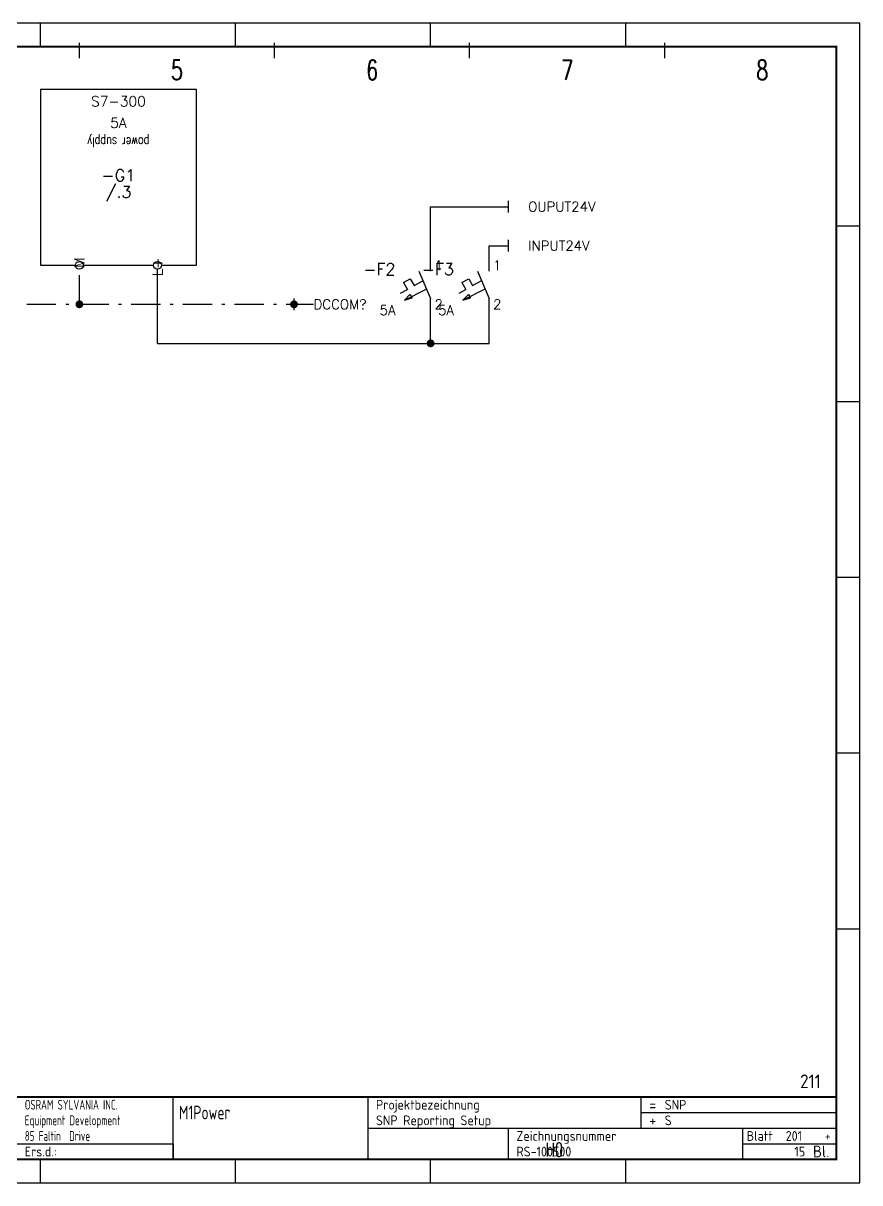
# Model space of a CAD drawing. Extents: x 0 to 420, y 0 to 297.
# Drawn here: x 205.6 to 420, y 0 to 297 of the extents above; entities that cross this region are included whole.
import ezdxf
from ezdxf.enums import TextEntityAlignment as Align

# ---------------------------------------------------------------- set-up
doc = ezdxf.new("R2010")
doc.units = 0
doc.header["$LTSCALE"] = 25
doc.linetypes.add('CENTER', pattern=[0.53, 0.3, -0.1, 0.03, -0.1])
doc.layers.get('0').update_dxf_attribs({"linetype": 'CONTINUOUS'})
for name, color, linetype in [('ECS_LEV_LINE', 7, 'CONTINUOUS'), ('ECS_LEV_LINE_PE', 3, 'CENTER'), ('ECS_LEV_PG_FRAME', 7, 'CONTINUOUS'), ('ECS_LEV_PG_LADDER', 7, 'CONTINUOUS'), ('ECS_LEV_PH_DATA', 7, 'CONTINUOUS'), ('ECS_LEV_PH_LOGO', 7, 'CONTINUOUS'), ('ECS_LEV_SYM', 7, 'CONTINUOUS'), ('ECS_LEV_SYM_CPOINT', 7, 'CONTINUOUS'), ('ECS_LEV_SYM_DEVID', 7, 'CONTINUOUS'), ('ECS_LEV_SYM_GEO_SCM', 7, 'CONTINUOUS'), ('ECS_LEV_SYM_PCR', 7, 'CONTINUOUS'), ('ECS_LEV_SYM_TEXT', 7, 'CONTINUOUS'), ('ECS_LEV_SYMCR', 7, 'CONTINUOUS'), ('ECS_LXV_TEXT', 7, 'CONTINUOUS')]:
    doc.layers.add(name, color=color, linetype=linetype)
doc.styles.add('ISOCP', font='ISOCP.SHX', dxfattribs={"oblique": 0.017453, "height": 1})
doc.styles.add('ROMANS', font='ROMANS.SHX', dxfattribs={"oblique": 0.017453})
doc.styles.get("Standard").update_dxf_attribs({"font": 'romans.shx'})
doc.styles.add('TXT', font='TXT.SHX', dxfattribs={"width": 0.725, "height": 3})

# ---------------------------------------------------------------- blocks, each defined once
blk = doc.blocks.new('SIEC_LABS10')
at = {"layer": 'ECS_LEV_SYM_GEO_SCM', "color": 0, "linetype": 'Continuous'}
blk.add_line((0, -1.5), (0, 1.5), dxfattribs=at)
at = {"layer": 'ECS_LEV_SYM_CPOINT', "linetype": 'Continuous', "style": 'ROMANS'}
blk.add_attdef('ECS_T_CPOINT_001', text='', height=2.6, dxfattribs=at).set_placement((0, 0), align=Align.MIDDLE_CENTER)
at = {"layer": 'ECS_LEV_SYM_DEVID', "linetype": 'Continuous', "style": 'ROMANS'}
for tag, p in [('ECS_T_DEVID_3', (5, 8.4)), ('ECS_T_DEVID_2', (5, 4.2)), ('ECS_T_DEVID_1', (5, 0))]:
    blk.add_attdef(tag, text='', height=2.5, dxfattribs=at).set_placement(p, align=Align.MIDDLE_LEFT)
at = {"layer": 'ECS_LEV_SYM_PCR', "linetype": 'Continuous', "style": 'ROMANS', "width": 0.725}
for tag, p in [('ECS_T_PCR_TEXT_2000', (5, -5)), ('ECS_T_PCR_TEXT_2001', (20, -5)), ('ECS_T_PCR_TEXT_2002', (5, -10)), ('ECS_T_PCR_TEXT_2003', (20, -10)), ('ECS_T_PCR_TEXT_2004', (5, -15)), ('ECS_T_PCR_TEXT_2005', (20, -15)), ('ECS_T_PCR_TEXT_2006', (5, -20)), ('ECS_T_PCR_TEXT_2007', (20, -20)), ('ECS_T_PCR_TEXT_2008', (5, -25)), ('ECS_T_PCR_TEXT_2009', (20, -25))]:
    blk.add_attdef(tag, text='', height=2.5, dxfattribs=at).set_placement(p, align=Align.MIDDLE_LEFT)
blk = doc.blocks.new('__TEXT_')
blk = doc.blocks.new('__PHTEXT_')
blk = doc.blocks.new('sylvania')
at = {"layer": 'ECS_LXV_TEXT', "color": 7, "linetype": 'Continuous'}
ref = blk.add_blockref('__TEXT_', (0, 0), dxfattribs=at)
ref.add_attrib('ECS_T_TEXT_0.0', 'H0', dxfattribs={"color": 7, "linetype": 'Continuous', "height": 3.5, "style": 'ROMANS', "width": 0.725}).set_placement((204, 8.5), align=Align.MIDDLE_RIGHT)
blk = doc.blocks.new('SSYLVANIA_0_S7_300P_DC')
at = {"color": 0, "linetype": 'Continuous'}
blk.add_lwpolyline([(0, 0), (0, -45), (40, -45), (40, 0)], dxfattribs=at)
at = {"layer": 'ECS_LEV_SYM_GEO_SCM', "color": 0, "linetype": 'Continuous', "ltscale": 0.5}
for p, q in [((9, 0), (0, 0)), ((29, 0), (11, 0)), ((40, 0), (31, 0))]:
    blk.add_line(p, q, dxfattribs=at)
at = {"layer": 'ECS_LEV_SYM_GEO_SCM', "color": 0, "linetype": 'Continuous'}
for centre in [(10, 0), (30, 0)]:
    blk.add_circle(centre, 1, dxfattribs=at)
at = {"layer": 'ECS_LEV_SYM_CPOINT', "color": 7, "linetype": 'Continuous', "style": 'ROMANS'}
for tag, p in [('ECS_T_CPOINT_001', (10, -2)), ('ECS_T_CPOINT_002', (30, -2))]:
    blk.add_attdef(tag, text='', height=2.5, rotation=89.9985, dxfattribs=at).set_placement(p, align=Align.MIDDLE_RIGHT)
for tag, p in [('ECS_T_CPOINT_003', (20, -36.5)), ('ECS_T_CPOINT_004', (20, -42))]:
    blk.add_attdef(tag, text='', height=2.5, dxfattribs=at).set_placement(p, align=Align.MIDDLE_CENTER)
at = {"layer": 'ECS_LEV_SYM_DEVID', "linetype": 'Continuous', "style": 'ROMANS'}
for tag, p in [('ECS_T_DEVID_3', (20, -14.6)), ('ECS_T_DEVID_2', (20, -18.8)), ('ECS_T_DEVID_1', (20, -23))]:
    blk.add_attdef(tag, text='', height=3, dxfattribs=at).set_placement(p, align=Align.MIDDLE_CENTER)
at = {"layer": 'ECS_LEV_SYM_TEXT', "color": 7, "linetype": 'Continuous', "style": 'ROMANS', "width": 0.725}
blk.add_attdef('ECS_T_TEXT_1.0', text='', height=2.5, dxfattribs=at).set_placement((20, -31.5), align=Align.MIDDLE_CENTER)
at = {"layer": 'ECS_LEV_SYMCR', "color": 0, "linetype": 'Continuous', "style": 'ROMANS'}
for tag, p in [('ECS_T_CRC_TEXT_P', (20, -26.75)), ('ECS_T_CRC_TEXT_N', (20, -30.5))]:
    blk.add_attdef(tag, text='', height=2.5, dxfattribs=at).set_placement(p, align=Align.MIDDLE_CENTER)
blk = doc.blocks.new('SOSRAMF_3_F1A')
at = {"layer": 'ECS_LEV_SYM_GEO_SCM', "color": 0, "linetype": 'Continuous', "ltscale": 0.2}
for p, q in [((0, -1.5), (0, 0)), ((-3, -1.5), (0, -8.5)), ((-6.96, -4.44), (-5.23, -3.44)), ((-6.96, -4.44), (-5.96, -6.17)), ((-5.23, -3.44), (-4.23, -5.17)), ((-4.23, -5.17), (-2, -4)), ((-7.7, -7.17), (-5.96, -6.17)), ((-6.7, -8.9), (-1, -6)), ((-6.7, -8.9), (-5.28, -7.49)), ((-6.7, -8.9), (-4.76, -8.38)), ((-5.28, -7.49), (-4.76, -8.38)), ((0, -10), (0, -8.5))]:
    blk.add_line(p, q, dxfattribs=at)
at = {"layer": 'ECS_LEV_SYM_CPOINT', "linetype": 'Continuous', "style": 'ROMANS'}
for tag, p in [('ECS_T_CPOINT_001', (1, 0)), ('ECS_T_CPOINT_002', (1, -10))]:
    blk.add_attdef(tag, text='', height=2.5, dxfattribs=at).set_placement(p, align=Align.MIDDLE_LEFT)
at = {"layer": 'ECS_LEV_SYM_DEVID', "linetype": 'Continuous', "style": 'ROMANS'}
for tag, p in [('ECS_T_DEVID_3', (-9, 7.4)), ('ECS_T_DEVID_2', (-9, 3.2)), ('ECS_T_DEVID_1', (-9, -1))]:
    blk.add_attdef(tag, text='', height=3, dxfattribs=at).set_placement(p, align=Align.MIDDLE_RIGHT)
at = {"layer": 'ECS_LEV_SYM_TEXT', "linetype": 'Continuous', "style": 'TXT'}
blk.add_attdef('ECS_T_TEXT_1.0', text='', height=2.5, dxfattribs=at).set_placement((-9, -11.5), align=Align.MIDDLE_RIGHT)
blk = doc.blocks.new('SOSRAMF_CP')
at = {"layer": 'ECS_LEV_SYM_GEO_SCM', "color": 0, "linetype": 'Continuous', "const_width": 1}
blk.add_lwpolyline([(-0.5, 0, 1), (0.5, 0, 1)], format="xyb", close=True, dxfattribs=at)
at = {"layer": 'ECS_LEV_SYM_CPOINT', "linetype": 'Continuous', "style": 'ROMANS'}
blk.add_attdef('ECS_T_CPOINT_001', text='', height=2.6, dxfattribs=at).set_placement((0, 0), align=Align.MIDDLE_CENTER)
at = {"layer": 'ECS_LEV_SYM_DEVID', "linetype": 'Continuous'}
for tag in ['ECS_T_DEVID_3', 'ECS_T_DEVID_2', 'ECS_T_DEVID_1']:
    blk.add_attdef(tag, (0, 0), '', height=1, dxfattribs=at)

msp = doc.modelspace()

# ---------------------------------------------------------------- linework, layer by layer
at = {"color": 7}
for centre in [(220, 235), (240, 235)]:
    msp.add_circle(centre, 1, dxfattribs=at)
at = {"layer": 'ECS_LEV_LINE'}
for p, q in [((310, 235), (310, 250)), ((310, 250), (330, 250)), ((325, 235), (325, 240)), ((325, 240), (330, 240)), ((240, 215), (240, 234)), ((310, 215), (310, 225)), ((325, 215), (325, 225)), ((240, 215), (310, 215)), ((310, 215), (325, 215))]:
    msp.add_line(p, q, dxfattribs=at)
at = {"layer": 'ECS_LEV_LINE_PE'}
for p, q in [((220, 225), (220, 234)), ((180, 225), (220, 225)), ((220, 225), (275, 225)), ((275, 225), (280, 225))]:
    msp.add_line(p, q, dxfattribs=at)
at = {"layer": 'ECS_LEV_PG_FRAME', "color": 7, "linetype": 'Continuous'}
for p, q in [((420, 297), (0, 297)), ((420, 0), (420, 297)), ((0, 0), (420, 0))]:
    msp.add_line(p, q, dxfattribs=at)
at = {"layer": 'ECS_LEV_PG_LADDER', "linetype": 'Continuous'}
for p, q in [((220, 288), (220, 292)), ((270, 288), (270, 292)), ((320, 288), (320, 292)), ((370, 288), (370, 292))]:
    msp.add_line(p, q, dxfattribs=at)
at = {"layer": 'ECS_LEV_PH_DATA', "color": 7, "linetype": 'Continuous'}
for p, q in [((420, 297), (0, 297)), ((420, 297), (0, 297)), ((420, 0), (420, 297)), ((420, 0), (420, 297)), ((0, 0), (420, 0)), ((0, 0), (420, 0))]:
    msp.add_line(p, q, dxfattribs=at)
at = {"layer": 'ECS_LEV_PH_DATA', "linetype": 'Continuous'}
for p, q in [((210, 291), (210, 297)), ((260, 291), (260, 297)), ((310, 291), (310, 297)), ((360, 291), (360, 297))]:
    msp.add_line(p, q, dxfattribs=at)
at = {"layer": 'ECS_LEV_PH_DATA', "color": 7}
for p, q in [((420, 245), (414, 245)), ((420, 200), (414, 200)), ((420, 155), (414, 155)), ((420, 110), (414, 110)), ((420, 65), (414, 65)), ((244, 6), (244, 22)), ((294, 6), (294, 22)), ((364, 14), (364, 22)), ((364, 18), (414, 18)), ((294, 14), (414, 14)), ((330, 6), (330, 14)), ((390, 6), (390, 14)), ((6, 10), (244, 10)), ((244, 10), (244, 6)), ((390, 10), (414, 10)), ((210, 0), (210, 6)), ((260, 0), (260, 6)), ((310, 0), (310, 6)), ((360, 0), (360, 6))]:
    msp.add_line(p, q, dxfattribs=at)
at = {"layer": 'ECS_LEV_PH_DATA', "color": 7, "const_width": 0.5}
msp.add_lwpolyline([(414, 291), (6, 291), (6, 6), (414, 6)], close=True, dxfattribs=at)
msp.add_lwpolyline([(6, 22), (414, 22)], dxfattribs=at)

# ---------------------------------------------------------------- block references
at = {"layer": 'ECS_LEV_PG_LADDER', "linetype": 'Continuous'}
ref = msp.add_blockref('__TEXT_', (0, 292), dxfattribs=at)
ref.add_attrib('?', '5', dxfattribs={"linetype": 'Continuous', "height": 5, "style": 'ROMANS', "width": 0.725}).set_placement((245, 285), align=Align.MIDDLE_CENTER)
ref = msp.add_blockref('__TEXT_', (0, 292), dxfattribs=at)
ref.add_attrib('?', '6', dxfattribs={"linetype": 'Continuous', "height": 5, "style": 'ROMANS', "width": 0.725}).set_placement((295, 285), align=Align.MIDDLE_CENTER)
ref = msp.add_blockref('__TEXT_', (0, 292), dxfattribs=at)
ref.add_attrib('?', '7', dxfattribs={"linetype": 'Continuous', "height": 5, "style": 'ROMANS', "width": 0.725}).set_placement((345, 285), align=Align.MIDDLE_CENTER)
ref = msp.add_blockref('__TEXT_', (0, 292), dxfattribs=at)
ref.add_attrib('?', '8', dxfattribs={"linetype": 'Continuous', "height": 5, "style": 'ROMANS', "width": 0.725}).set_placement((395, 285), align=Align.MIDDLE_CENTER)
at = {"layer": 'ECS_LEV_PH_DATA', "linetype": 'Continuous'}
ref = msp.add_blockref('__PHTEXT_', (0, 0), dxfattribs=at)
ref.add_attrib('?NEXTPGNO_0.0', '211', dxfattribs={"height": 3.5, "style": 'ISOCP'}).set_placement((410, 26), align=Align.MIDDLE_RIGHT)
ref = msp.add_blockref('__PHTEXT_', (0, 0), dxfattribs=at)
ref.add_attrib('?ADDR01_0.0', 'OSRAM SYLVANIA INC.', dxfattribs={"height": 2.5, "style": 'ISOCP', "width": 0.75}).set_placement((206, 20), align=Align.MIDDLE_LEFT)
ref = msp.add_blockref('__TEXT_', (0, 0), dxfattribs=at)
ref.add_attrib('ECS_T_TEXT_0.0', 'Projektbezeichnung', dxfattribs={"linetype": 'Continuous', "height": 2.5, "style": 'ISOCP'}).set_placement((296, 20), align=Align.MIDDLE_LEFT)
ref = msp.add_blockref('__PHTEXT_', (0, 0), dxfattribs=at)
ref.add_attrib('?INSTALL_0.0', 'SNP', dxfattribs={"height": 2.5, "style": 'ISOCP'}).set_placement((370, 20), align=Align.MIDDLE_LEFT)
ref = msp.add_blockref('__PHTEXT_', (0, 0), dxfattribs=at)
ref.add_attrib('?PGDESCR01_0.0', 'M1Power', dxfattribs={"height": 3.5, "style": 'ISOCP', "width": 0.8}).set_placement((245.5, 18), align=Align.MIDDLE_LEFT)
ref = msp.add_blockref('__TEXT_', (0, 0), dxfattribs=at)
ref.add_attrib('ECS_T_TEXT_0.0', '=', dxfattribs={"linetype": 'Continuous', "height": 3, "rotation": 1, "style": 'ISOCP'}).set_placement((366, 20), align=Align.MIDDLE_LEFT)
ref = msp.add_blockref('__PHTEXT_', (0, 0), dxfattribs=at)
ref.add_attrib('?ADDR02_0.0', 'Equipment Development', dxfattribs={"height": 2.5, "style": 'ISOCP', "width": 0.75}).set_placement((206, 16), align=Align.MIDDLE_LEFT)
ref = msp.add_blockref('__PHTEXT_', (0, 0), dxfattribs=at)
ref.add_attrib('?TITLE01_0.0', 'SNP Reporting Setup', dxfattribs={"height": 2.5, "style": 'ISOCP'}).set_placement((296, 16), align=Align.MIDDLE_LEFT)
ref = msp.add_blockref('__TEXT_', (0, 0), dxfattribs=at)
ref.add_attrib('ECS_T_TEXT_0.0', '+', dxfattribs={"linetype": 'Continuous', "height": 3, "rotation": 1, "style": 'ISOCP'}).set_placement((366, 16), align=Align.MIDDLE_LEFT)
ref = msp.add_blockref('__PHTEXT_', (0, 0), dxfattribs=at)
ref.add_attrib('?LOCATION_0.0', 'S', dxfattribs={"height": 2.5, "style": 'ISOCP'}).set_placement((370, 16), align=Align.MIDDLE_LEFT)
ref = msp.add_blockref('__PHTEXT_', (0, 0), dxfattribs=at)
ref.add_attrib('?ADDR03_0.0', '85 Faltin  Drive ', dxfattribs={"height": 2.5, "style": 'ISOCP', "width": 0.75}).set_placement((206, 12), align=Align.MIDDLE_LEFT)
ref = msp.add_blockref('__TEXT_', (0, 0), dxfattribs=at)
ref.add_attrib('ECS_T_TEXT_0.0', 'Zeichnungsnummer', dxfattribs={"linetype": 'Continuous', "height": 2.5, "style": 'ISOCP'}).set_placement((332, 12), align=Align.MIDDLE_LEFT)
ref = msp.add_blockref('__TEXT_', (0, 0), dxfattribs=at)
ref.add_attrib('ECS_T_TEXT_0.0', 'Blatt', dxfattribs={"linetype": 'Continuous', "height": 2.5, "style": 'ISOCP'}).set_placement((391, 12), align=Align.MIDDLE_LEFT)
ref = msp.add_blockref('__PHTEXT_', (0, 0), dxfattribs=at)
ref.add_attrib('?PAGE_0.0', '201', dxfattribs={"height": 2.5, "style": 'ISOCP'}).set_placement((401, 12), align=Align.MIDDLE_LEFT)
ref = msp.add_blockref('__PHTEXT_', (0, 0), dxfattribs=at)
ref.add_attrib('?NEXTPGFL_0.0', '+', dxfattribs={"height": 2.5, "style": 'ISOCP'}).set_placement((411, 12), align=Align.MIDDLE_LEFT)
ref = msp.add_blockref('__TEXT_', (0, 0), dxfattribs=at)
ref.add_attrib('ECS_T_TEXT_0.0', 'Ers.d.:', dxfattribs={"linetype": 'Continuous', "height": 2.5, "style": 'ISOCP'}).set_placement((206, 8), align=Align.MIDDLE_LEFT)
ref = msp.add_blockref('__PHTEXT_', (0, 0), dxfattribs=at)
ref.add_attrib('?TITLE03_0.0', 'RS-100500', dxfattribs={"height": 2.5, "style": 'ISOCP'}).set_placement((332, 8), align=Align.MIDDLE_LEFT)
ref = msp.add_blockref('__PHTEXT_', (0, 0), dxfattribs=at)
ref.add_attrib('?INPGNO_0.0', '15', dxfattribs={"height": 2.5, "style": 'ISOCP'}).set_placement((406, 8), align=Align.MIDDLE_RIGHT)
ref = msp.add_blockref('__TEXT_', (0, 0), dxfattribs=at)
ref.add_attrib('ECS_T_TEXT_0.0', 'Bl.', dxfattribs={"linetype": 'Continuous', "height": 3, "rotation": 1, "style": 'ISOCP'}).set_placement((408, 8), align=Align.MIDDLE_LEFT)
at = {"layer": 'ECS_LEV_PH_LOGO'}
msp.add_blockref('sylvania', (140, 0), dxfattribs=at)
at = {"layer": 'ECS_LEV_SYM'}
ref = msp.add_blockref('SSYLVANIA_0_S7_300P_DC', (250, 235), dxfattribs=dict(at, rotation=180))
ref.add_attrib('ECS_T_CRC_TEXT_P', '/.3', dxfattribs={"layer": 'ECS_LEV_SYMCR', "color": 0, "linetype": 'Continuous', "height": 3}).set_placement((230, 253.8), align=Align.MIDDLE_CENTER)
ref.add_attrib('ECS_T_CPOINT_004', 'S7-300', dxfattribs={"layer": 'ECS_LEV_SYM_CPOINT', "color": 7, "linetype": 'Continuous', "height": 2.6}).set_placement((230, 277), align=Align.MIDDLE_CENTER)
ref.add_attrib('ECS_T_CPOINT_003', '5A', dxfattribs={"layer": 'ECS_LEV_SYM_CPOINT', "color": 7, "linetype": 'Continuous', "height": 2.6}).set_placement((230, 271.5), align=Align.MIDDLE_CENTER)
ref.add_attrib('ECS_T_DEVID_1', '-G1', dxfattribs={"layer": 'ECS_LEV_SYM_DEVID', "linetype": 'Continuous', "height": 3}).set_placement((230, 258), align=Align.MIDDLE_CENTER)
ref.add_attrib('ECS_T_CPOINT_002', 'M', dxfattribs={"layer": 'ECS_LEV_SYM_CPOINT', "color": 7, "linetype": 'Continuous', "height": 2.6, "rotation": 90}).set_placement((220, 237), align=Align.MIDDLE_RIGHT)
ref.add_attrib('ECS_T_CPOINT_001', 'L+', dxfattribs={"layer": 'ECS_LEV_SYM_CPOINT', "color": 7, "linetype": 'Continuous', "height": 2.6, "rotation": 90}).set_placement((240, 237), align=Align.MIDDLE_RIGHT)
ref.add_attrib('ECS_T_TEXT_1.0', 'power supply', dxfattribs={"layer": 'ECS_LEV_SYM_TEXT', "color": 7, "linetype": 'Continuous', "height": 2.5, "rotation": 180, "style": 'ROMANS', "width": 0.725}).set_placement((230, 266.5), align=Align.MIDDLE_CENTER)
at = {"layer": 'ECS_LEV_SYM', "color": 3}
ref = msp.add_blockref('SIEC_LABS10', (330, 250), dxfattribs=at)
ref.add_attrib('ECS_T_DEVID_1', 'OUPUT24V', dxfattribs={"layer": 'ECS_LEV_SYM_DEVID', "linetype": 'Continuous', "height": 2.5}).set_placement((335, 250), align=Align.MIDDLE_LEFT)
ref = msp.add_blockref('SIEC_LABS10', (330, 240), dxfattribs=at)
ref.add_attrib('ECS_T_DEVID_1', 'INPUT24V', dxfattribs={"layer": 'ECS_LEV_SYM_DEVID', "linetype": 'Continuous', "height": 2.5}).set_placement((335, 240), align=Align.MIDDLE_LEFT)
at = {"layer": 'ECS_LEV_SYM', "color": 3, "linetype": 'CENTER'}
ref = msp.add_blockref('SOSRAMF_3_F1A', (310, 235), dxfattribs=at)
ref.add_attrib('ECS_T_TEXT_1.0', '5A', dxfattribs={"layer": 'ECS_LEV_SYM_TEXT', "linetype": 'Continuous', "height": 2.5, "style": 'TXT'}).set_placement((301, 223.5), align=Align.MIDDLE_RIGHT)
ref.add_attrib('ECS_T_DEVID_1', '-F2', dxfattribs={"layer": 'ECS_LEV_SYM_DEVID', "linetype": 'Continuous', "height": 3}).set_placement((301, 234), align=Align.MIDDLE_RIGHT)
ref.add_attrib('ECS_T_CPOINT_002', '2', dxfattribs={"layer": 'ECS_LEV_SYM_CPOINT', "linetype": 'Continuous', "height": 2.5}).set_placement((311, 225), align=Align.MIDDLE_LEFT)
ref.add_attrib('ECS_T_CPOINT_001', '1', dxfattribs={"layer": 'ECS_LEV_SYM_CPOINT', "linetype": 'Continuous', "height": 2.5}).set_placement((311, 235), align=Align.MIDDLE_LEFT)
ref = msp.add_blockref('SOSRAMF_3_F1A', (325, 235), dxfattribs=at)
ref.add_attrib('ECS_T_TEXT_1.0', '5A', dxfattribs={"layer": 'ECS_LEV_SYM_TEXT', "linetype": 'Continuous', "height": 2.5, "style": 'TXT'}).set_placement((316, 223.5), align=Align.MIDDLE_RIGHT)
ref.add_attrib('ECS_T_DEVID_1', '-F3', dxfattribs={"layer": 'ECS_LEV_SYM_DEVID', "linetype": 'Continuous', "height": 3}).set_placement((316, 234), align=Align.MIDDLE_RIGHT)
ref.add_attrib('ECS_T_CPOINT_002', '2', dxfattribs={"layer": 'ECS_LEV_SYM_CPOINT', "linetype": 'Continuous', "height": 2.5}).set_placement((326, 225), align=Align.MIDDLE_LEFT)
ref.add_attrib('ECS_T_CPOINT_001', '1', dxfattribs={"layer": 'ECS_LEV_SYM_CPOINT', "linetype": 'Continuous', "height": 2.5}).set_placement((326, 235), align=Align.MIDDLE_LEFT)
at = {"layer": 'ECS_LEV_SYM', "color": 3}
for p in [(220, 225), (275, 225)]:
    msp.add_blockref('SOSRAMF_CP', p, dxfattribs=at)
at = {"layer": 'ECS_LEV_SYM'}
ref = msp.add_blockref('SIEC_LABS10', (275, 225), dxfattribs=at)
ref.add_attrib('ECS_T_DEVID_1', 'DCCOM?', dxfattribs={"layer": 'ECS_LEV_SYM_DEVID', "linetype": 'Continuous', "height": 2.5}).set_placement((280, 225), align=Align.MIDDLE_LEFT)
at = {"layer": 'ECS_LEV_SYM', "color": 7}
msp.add_blockref('SOSRAMF_CP', (310, 215), dxfattribs=at)

doc.saveas('drawing.dxf')
